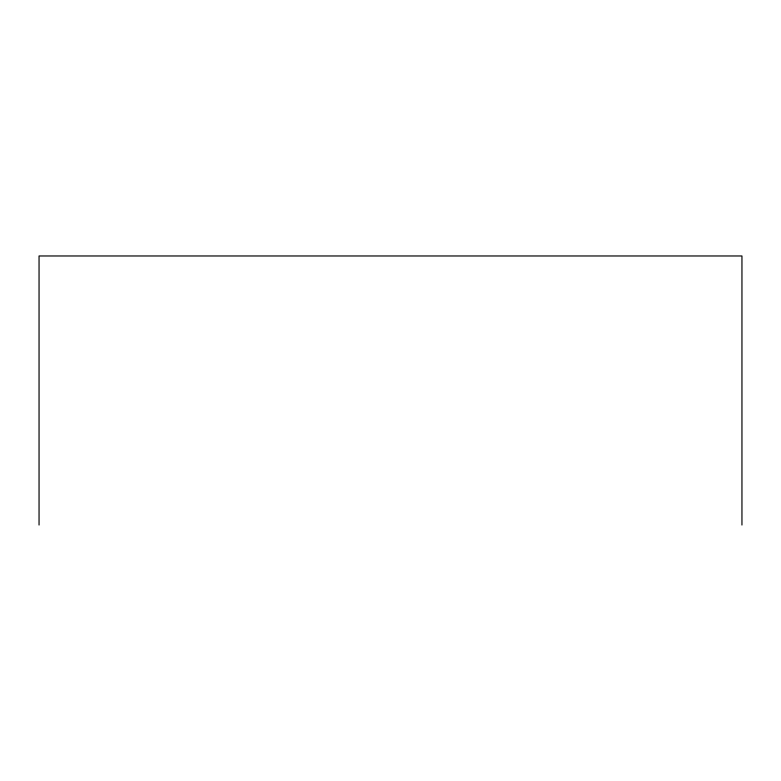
<?xml version="1.0" encoding="UTF-8"?>
<svg xmlns="http://www.w3.org/2000/svg" width="781" height="781" viewBox="0 0 781 781"><rect width="100%" height="100%" fill="white"/><g stroke="black" fill="none" stroke-linecap="round" stroke-linejoin="round"><path stroke-width="1.17" d="M741.95 525.027L741.95 255.973L39.05 255.973L39.05 525.027"/></g></svg>
